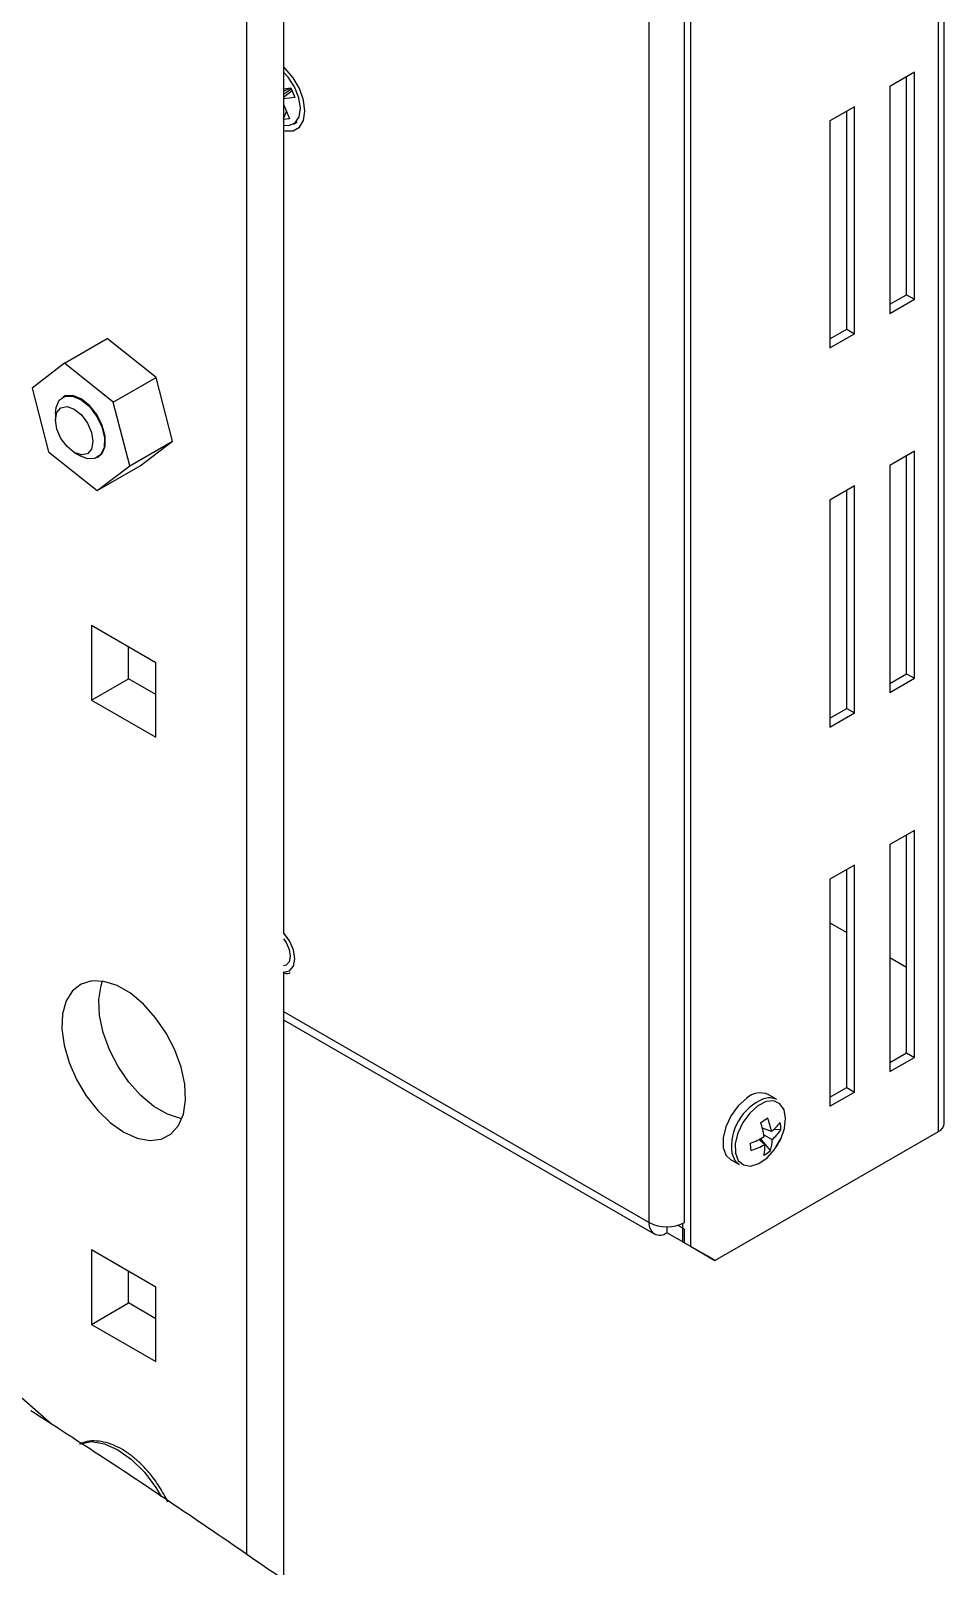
# Model space of a CAD drawing. Extents: x 7 to 135, y 1 to 99.
# Drawn here: x 99.06 to 102.34, y 15.54 to 21.06 of the extents above; entities that cross this region are included whole.
import ezdxf

# ---------------------------------------------------------------- set-up
doc = ezdxf.new("R2010")
doc.units = 0
doc.header["$MEASUREMENT"] = 0
doc.layers.add('OBJECT', color=7, linetype='CONTINUOUS')

msp = doc.modelspace()

# ---------------------------------------------------------------- linework, layer by layer
at = {"layer": 'OBJECT'}
for p, q in [((102.3416, 17.1297), (102.3416, 22.6617)), ((102.3211, 17.1011), (102.3211, 22.6332)), ((101.4283, 22.0157), (101.4283, 16.6878)), ((101.2798, 16.7735), (101.2798, 21.9545)), ((101.4071, 16.7735), (101.4071, 21.9545)), ((99.9646, 21.6114), (99.9646, 17.8159)), ((99.8317, 21.5346), (99.8317, 15.5799)), ((102.2344, 20.9108), (102.146, 20.8598)), ((102.2061, 20.1106), (102.2061, 20.8945)), ((102.2344, 20.0943), (102.2344, 20.9108)), ((99.9646, 20.851), (99.9913, 20.8541)), ((99.9646, 20.8423), (99.9891, 20.8538)), ((99.9646, 20.8316), (99.9927, 20.8506)), ((99.9957, 20.8432), (99.9646, 20.8194)), ((99.9913, 20.8541), (100.0052, 20.8195)), ((102.146, 20.8598), (102.146, 20.0433)), ((100.0052, 20.8195), (99.9646, 20.8148)), ((99.9646, 20.7964), (99.9861, 20.7425)), ((99.9646, 20.7435), (99.9755, 20.7692)), ((102.0187, 20.7863), (101.9303, 20.7353)), ((101.9904, 19.9861), (101.9904, 20.77)), ((102.0187, 19.9698), (102.0187, 20.7863)), ((99.9861, 20.7425), (99.9646, 20.7401)), ((100.0001, 20.7243), (100.0135, 20.732)), ((101.9303, 20.7353), (101.9303, 19.9188)), ((102.146, 20.0759), (102.2061, 20.1106)), ((102.2061, 20.1106), (102.2344, 20.0943)), ((102.146, 20.0433), (102.2344, 20.0943)), ((99.1764, 19.8639), (99.3305, 19.9529)), ((99.5063, 19.8132), (99.3305, 19.9529)), ((101.9303, 19.9514), (101.9904, 19.9861)), ((101.9303, 19.9188), (102.0187, 19.9698)), ((101.9904, 19.9861), (102.0187, 19.9698)), ((99.1764, 19.8639), (99.0598, 19.7746)), ((99.3521, 19.7243), (99.1764, 19.8639)), ((99.0598, 19.7746), (99.119, 19.5456)), ((99.3521, 19.7243), (99.5063, 19.8132)), ((99.5654, 19.5842), (99.5063, 19.8132)), ((99.1731, 19.7432), (99.1701, 19.7415)), ((99.4113, 19.4952), (99.3521, 19.7243)), ((99.1442, 19.6842), (99.1442, 19.6599)), ((99.4113, 19.4952), (99.5654, 19.5842)), ((99.4489, 19.4949), (99.5654, 19.5842)), ((99.119, 19.5456), (99.2947, 19.4059)), ((99.2115, 19.5433), (99.2325, 19.5311)), ((99.2951, 19.5249), (99.2981, 19.5267)), ((102.2344, 19.5472), (102.146, 19.4962)), ((102.2061, 18.747), (102.2061, 19.5309)), ((102.2344, 18.7307), (102.2344, 19.5472)), ((99.2947, 19.4059), (99.4113, 19.4952)), ((99.2947, 19.4059), (99.4489, 19.4949)), ((102.146, 19.4962), (102.146, 18.6797)), ((102.0187, 19.4227), (101.9303, 19.3717)), ((101.9904, 18.6225), (101.9904, 19.4064)), ((102.0187, 18.6062), (102.0187, 19.4227)), ((101.9303, 19.3717), (101.9303, 18.5552)), ((99.5057, 18.7865), (99.2737, 18.9204)), ((99.2737, 18.9204), (99.2737, 18.6526)), ((99.4067, 18.7294), (99.4067, 18.8437)), ((99.5057, 18.5187), (99.5057, 18.7865)), ((99.2737, 18.6526), (99.4067, 18.7294)), ((99.5057, 18.6722), (99.4067, 18.7294)), ((102.146, 18.7123), (102.2061, 18.747)), ((102.146, 18.6797), (102.2344, 18.7307)), ((102.2061, 18.747), (102.2344, 18.7307)), ((99.2737, 18.6526), (99.5057, 18.5187)), ((101.9303, 18.5878), (101.9904, 18.6225)), ((101.9904, 18.6225), (102.0187, 18.6062)), ((101.9303, 18.5552), (102.0187, 18.6062)), ((102.2344, 18.1836), (102.146, 18.1326)), ((102.2344, 17.3671), (102.2344, 18.1836)), ((102.146, 18.1326), (102.146, 17.316)), ((102.2061, 17.3834), (102.2061, 18.1673)), ((102.0187, 18.0591), (101.9303, 18.0081)), ((101.9303, 18.0081), (101.9303, 17.1915)), ((101.9904, 17.2589), (101.9904, 18.0428)), ((102.0187, 17.2426), (102.0187, 18.0591)), ((101.9303, 17.8512), (101.9904, 17.8165)), ((99.9646, 17.6742), (99.9646, 15.4871)), ((99.9859, 17.6784), (99.9861, 17.6784)), ((102.146, 17.7267), (102.2061, 17.692)), ((99.9646, 17.5328), (101.2798, 16.7735)), ((99.9646, 17.5023), (101.2984, 16.7323)), ((102.146, 17.3487), (102.2061, 17.3834)), ((102.146, 17.316), (102.2344, 17.3671)), ((102.2061, 17.3834), (102.2344, 17.3671)), ((101.7386, 17.2156), (101.7079, 17.2334)), ((101.9303, 17.2242), (101.9904, 17.2589)), ((101.9303, 17.1915), (102.0187, 17.2426)), ((101.9904, 17.2589), (102.0187, 17.2426)), ((101.5167, 16.6367), (102.3211, 17.1011)), ((101.6964, 17.0543), (101.6747, 17.0721)), ((101.7165, 17.0323), (101.6805, 17.0751)), ((101.7195, 17.1006), (101.6874, 17.1126)), ((101.6925, 17.1107), (101.6878, 17.111)), ((101.6927, 17.0887), (101.7222, 17.0723)), ((101.7538, 17.1068), (101.7287, 17.1084)), ((101.5729, 16.9995), (101.6036, 16.9818)), ((101.3434, 16.7583), (101.3434, 16.7368)), ((101.4071, 16.7), (101.3434, 16.7368)), ((101.4071, 16.749), (101.3822, 16.7634)), ((101.4, 16.7698), (101.4, 16.7041)), ((101.4071, 16.7), (101.4071, 16.749)), ((101.4, 16.7041), (101.4283, 16.6878)), ((101.4884, 16.6531), (101.4, 16.7041)), ((101.4283, 16.6878), (101.5167, 16.6367)), ((99.5057, 16.5411), (99.2737, 16.6749)), ((99.2737, 16.6749), (99.2737, 16.4071)), ((101.5167, 16.6367), (101.4884, 16.6531)), ((99.4067, 16.4839), (99.4067, 16.5982)), ((99.5057, 16.2732), (99.5057, 16.5411)), ((99.2737, 16.4071), (99.4067, 16.4839)), ((99.5057, 16.4267), (99.4067, 16.4839)), ((99.2737, 16.4071), (99.5057, 16.2732)), ((99.1301, 16.0478), (99.022, 16.1428))]:
    msp.add_line(p, q, dxfattribs=at)
at = {"layer": 'OBJECT', "flags": 128}
for points in [[(99.9646, 20.701), (99.9707, 20.6995), (99.9992, 20.6998), (100.0218, 20.7129), (100.0363, 20.7374), (100.0413, 20.771), (100.0363, 20.8103), (100.0218, 20.8516), (99.9992, 20.8907), (99.9707, 20.9239), (99.9646, 20.9295)], [(99.9646, 20.7201), (99.9835, 20.7189), (100.0061, 20.7285), (100.0207, 20.7504), (100.0254, 20.7818), (100.0197, 20.8191), (100.0043, 20.8576), (99.981, 20.8929), (99.9646, 20.9104)], [(99.1442, 19.6842), (99.1463, 19.7051), (99.158, 19.7311), (99.1788, 19.7452), (99.206, 19.7459), (99.2364, 19.7329), (99.2664, 19.7079)], [(99.3224, 19.5659), (99.3228, 19.6011), (99.3126, 19.6404), (99.2932, 19.6791), (99.2668, 19.7124), (99.2366, 19.7364), (99.2063, 19.7481), (99.1795, 19.7462), (99.1731, 19.7432)], [(99.2373, 19.678), (99.2592, 19.6485), (99.2738, 19.6149), (99.2789, 19.5821), (99.2737, 19.5553), (99.2591, 19.5386), (99.2373, 19.5343), (99.2115, 19.5433), (99.1857, 19.5641), (99.1639, 19.5936), (99.1493, 19.6272), (99.1442, 19.66), (99.1493, 19.6868), (99.1639, 19.7036), (99.1858, 19.7078), (99.2115, 19.6988), (99.2373, 19.678)], [(99.2664, 19.7079), (99.2923, 19.6739), (99.311, 19.635), (99.3202, 19.5959), (99.3188, 19.5613), (99.3071, 19.5353), (99.2863, 19.5212), (99.2591, 19.5205), (99.2325, 19.5311)], [(99.2981, 19.5267), (99.3116, 19.539), (99.3224, 19.5659)], [(99.9623, 17.6744), (99.9646, 17.6741), (99.9862, 17.6783), (100.0006, 17.6949), (100.0057, 17.7213), (100.0006, 17.7537), (99.9862, 17.7869), (99.9646, 17.816), (99.9646, 17.8161)], [(99.9646, 17.6742), (99.9859, 17.6784), (100.0003, 17.6949), (100.0054, 17.7213), (100.0003, 17.7536), (99.9859, 17.7868), (99.9644, 17.8158)], [(99.9861, 17.6784), (99.9861, 17.6784), (100.0005, 17.695), (100.0055, 17.7214), (100.0005, 17.7537), (99.9861, 17.7869), (99.9646, 17.8159)], [(99.9646, 17.7941), (99.9741, 17.78), (99.9849, 17.7552), (99.9886, 17.7312), (99.9849, 17.7115), (99.9741, 17.6991), (99.9646, 17.696)], [(99.3897, 17.0987), (99.4376, 17.0771), (99.4832, 17.0685), (99.5245, 17.0734), (99.5595, 17.0914), (99.5865, 17.1219), (99.6043, 17.1632), (99.6121, 17.2136), (99.6095, 17.2707), (99.5966, 17.3317), (99.5741, 17.3939), (99.5429, 17.4543), (99.5045, 17.5101), (99.4608, 17.5586), (99.4138, 17.5978), (99.3656, 17.6256), (99.3186, 17.6408), (99.2749, 17.6426), (99.2365, 17.6311), (99.2054, 17.6067), (99.1828, 17.5706), (99.1699, 17.5245), (99.1673, 17.4704), (99.1751, 17.411), (99.1929, 17.3491), (99.2199, 17.2874), (99.2549, 17.229), (99.2962, 17.1765), (99.3418, 17.1324), (99.3897, 17.0987)], [(99.599, 17.147), (99.5938, 17.1479), (99.5467, 17.1631), (99.4986, 17.1909), (99.4515, 17.23), (99.4078, 17.2786), (99.3695, 17.3344), (99.3383, 17.3948), (99.3157, 17.4569), (99.3028, 17.518), (99.3002, 17.575), (99.308, 17.6254), (99.3134, 17.6417)], [(101.6307, 17.2204), (101.6004, 17.1933), (101.5744, 17.1579), (101.5556, 17.118), (101.546, 17.0779), (101.5466, 17.042), (101.5574, 17.0141), (101.5729, 16.9995)], [(101.6704, 17.1929), (101.6415, 17.1671), (101.6168, 17.1333), (101.5988, 17.0952), (101.5897, 17.057), (101.5903, 17.0227), (101.6005, 16.9962), (101.6194, 16.9802), (101.6448, 16.9765), (101.674, 16.9855), (101.7038, 17.0063), (101.731, 17.0365), (101.7322, 17.0381)], [(101.7542, 17.0762), (101.7664, 17.1116), (101.7708, 17.1484), (101.7652, 17.1792), (101.7504, 17.2008), (101.728, 17.2107), (101.7003, 17.208), (101.6704, 17.1929)], [(101.7322, 17.0381), (101.7527, 17.073), (101.7542, 17.0762)], [(101.5776, 17.0227), (101.5881, 16.9964), (101.6036, 16.9818)], [(99.2311, 15.9772), (99.2327, 15.9778), (99.2738, 15.9852), (99.32, 15.9778), (99.3689, 15.9562), (99.4177, 15.9215), (99.4639, 15.8755), (99.505, 15.8206), (99.5244, 15.7883)]]:
    msp.add_lwpolyline(points, dxfattribs=at)
at = {"layer": 'OBJECT'}
for centre, radius, start, end in [((101.6792, 17.1675), 0.0719, 66.4628, 132.5027), ((101.7634, 17.0454), 0.1872, 112.6995, 186.9517), ((101.712, 17.1612), 0.0606, 63.9962, 110.1535), ((101.0866, 18.0131), 1.0622, 304.0531, 305.6363), ((101.3754, 17.0314), 0.3224, 9.1474, 18.3867), ((101.4742, 17.057), 0.2492, 10.0719, 21.8667), ((101.6121, 17.2371), 0.1737, 308.1978, 323.2731), ((101.6271, 17.1082), 0.1267, 359.3662, 11.3726), ((102.3065, 17.1332), 0.0352, 294.3751, 354.305), ((101.5348, 17.347), 0.3085, 290.7419, 301.0096), ((101.5992, 17.0694), 0.123, 342.4389, 1.3452), ((101.6225, 17.1953), 0.1583, 309.0078, 326.0148), ((101.5529, 17.167), 0.2208, 324.2814, 335.724), ((98.6517, 16.764), 3.0068, 5.1172, 5.6221), ((101.5703, 17.2704), 0.2501, 287.7402, 300.2661), ((101.5595, 17.0487), 0.137, 345.9733, 2.346), ((101.617, 17.1494), 0.1537, 299.3646, 310.3248), ((101.3186, 16.7672), 0.0393, 170.786, 309.2035), ((101.3434, 16.8963), 0.1383, 242.6097, 297.3903)]:
    msp.add_arc(centre, radius, start, end, dxfattribs=at)
for points, knots in [([(99.9667, 17.6709), (99.9712, 17.6696), (99.9793, 17.6673), (99.986, 17.6706), (99.9889, 17.6721)], [0, 0, 0, 0, 0.562444, 1, 1, 1, 1]), ([(95.7189, 16.7949), (96.0676, 16.5913), (96.7648, 16.184), (97.8087, 15.5279), (98.8502, 14.8421), (99.5414, 14.356), (99.887, 14.1129)], [0, 0, 0, 0, 0.25003, 0.500058, 0.750055, 1, 1, 1, 1]), ([(99.8759, 14.0961), (99.7115, 14.2125), (99.3773, 14.4494), (98.8663, 14.8004), (98.3379, 15.1549), (97.8076, 15.5009), (97.28, 15.8358), (96.7598, 16.157), (96.2357, 16.4721), (95.8849, 16.6753), (95.709, 16.7772)], [0, 0, 0, 0, 0.118989, 0.241992, 0.369009, 0.500039, 0.623805, 0.748387, 0.873785, 1, 1, 1, 1]), ([(101.6385, 14.2498), (101.5691, 14.3048), (101.3296, 14.4948), (100.9108, 14.8104), (100.3828, 15.1966), (99.8456, 15.5724), (99.4033, 15.8724), (99.1375, 16.0433), (99.056, 16.0957)], [0, 0, 0, 0, 0.0839488, 0.2897891, 0.495873, 0.7021638, 0.9086263, 1, 1, 1, 1]), ([(99.5297, 15.8037), (99.5188, 15.8212), (99.5035, 15.8458), (99.4773, 15.8783), (99.454, 15.9037), (99.4248, 15.9299), (99.3933, 15.9525), (99.36, 15.9706), (99.3257, 15.983), (99.291, 15.9885), (99.2594, 15.9874), (99.2413, 15.9803), (99.2336, 15.9773)], [0, 0, 0, 0, 0.141277, 0.198323, 0.291954, 0.387414, 0.488262, 0.592, 0.698112, 0.806365, 0.917427, 1, 1, 1, 1]), ([(99.5484, 15.7676), (99.5474, 15.7699), (99.5421, 15.7822), (99.5353, 15.7941), (99.5297, 15.8037)], [0, 0, 0, 0, 0.186496, 1, 1, 1, 1])]:
    msp.add_open_spline(points, degree=3, knots=knots, dxfattribs=at)

doc.saveas('drawing.dxf')
